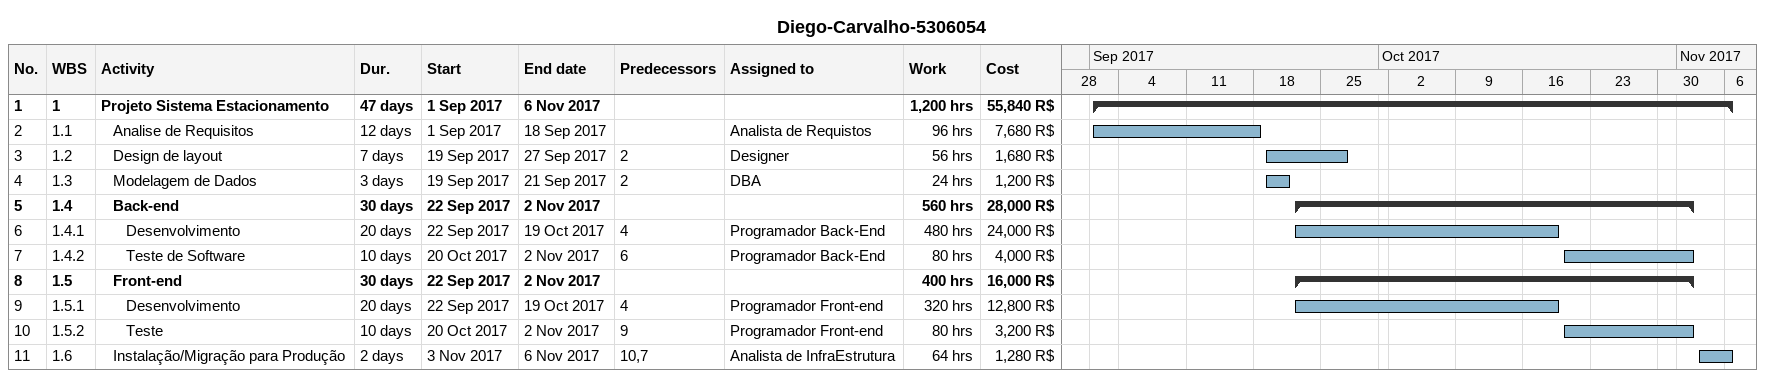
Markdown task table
Diego-Carvalho-5306054

| ID | WBS | Task | Duration | Start | Finish | Predecessors | Resources | Work (h) | Cost (R$) |
|---|---|---|---|---|---|---|---|---|---|
| 1 | 1 | **Projeto Sistema Estacionamento** | 47d | 2017-09-01 | 2017-11-06 |  |  | 1200 | 55840 |
| 2 | 1.1 | Analise de Requisitos | 12d | 2017-09-01 | 2017-09-18 |  | Analista de Requistos | 96 | 7680 |
| 3 | 1.2 | Design de layout | 7d | 2017-09-19 | 2017-09-27 | 2 | Designer | 56 | 1680 |
| 4 | 1.3 | Modelagem de Dados | 3d | 2017-09-19 | 2017-09-21 | 2 | DBA | 24 | 1200 |
| 5 | 1.4 | **Back-end** | 30d | 2017-09-22 | 2017-11-02 |  |  | 560 | 28000 |
| 6 | 1.4.1 | Desenvolvimento | 20d | 2017-09-22 | 2017-10-19 | 4 | Programador Back-End | 480 | 24000 |
| 7 | 1.4.2 | Teste de Software | 10d | 2017-10-20 | 2017-11-02 | 6 | Programador Back-End | 80 | 4000 |
| 8 | 1.5 | **Front-end** | 30d | 2017-09-22 | 2017-11-02 |  |  | 400 | 16000 |
| 9 | 1.5.1 | Desenvolvimento | 20d | 2017-09-22 | 2017-10-19 | 4 | Programador Front-end | 320 | 12800 |
| 10 | 1.5.2 | Teste | 10d | 2017-10-20 | 2017-11-02 | 9 | Programador Front-end | 80 | 3200 |
| 11 | 1.6 | Instalação/Migração para Produção | 2d | 2017-11-03 | 2017-11-06 | 10, 7 | Analista de InfraEstrutura | 64 | 1280 |
